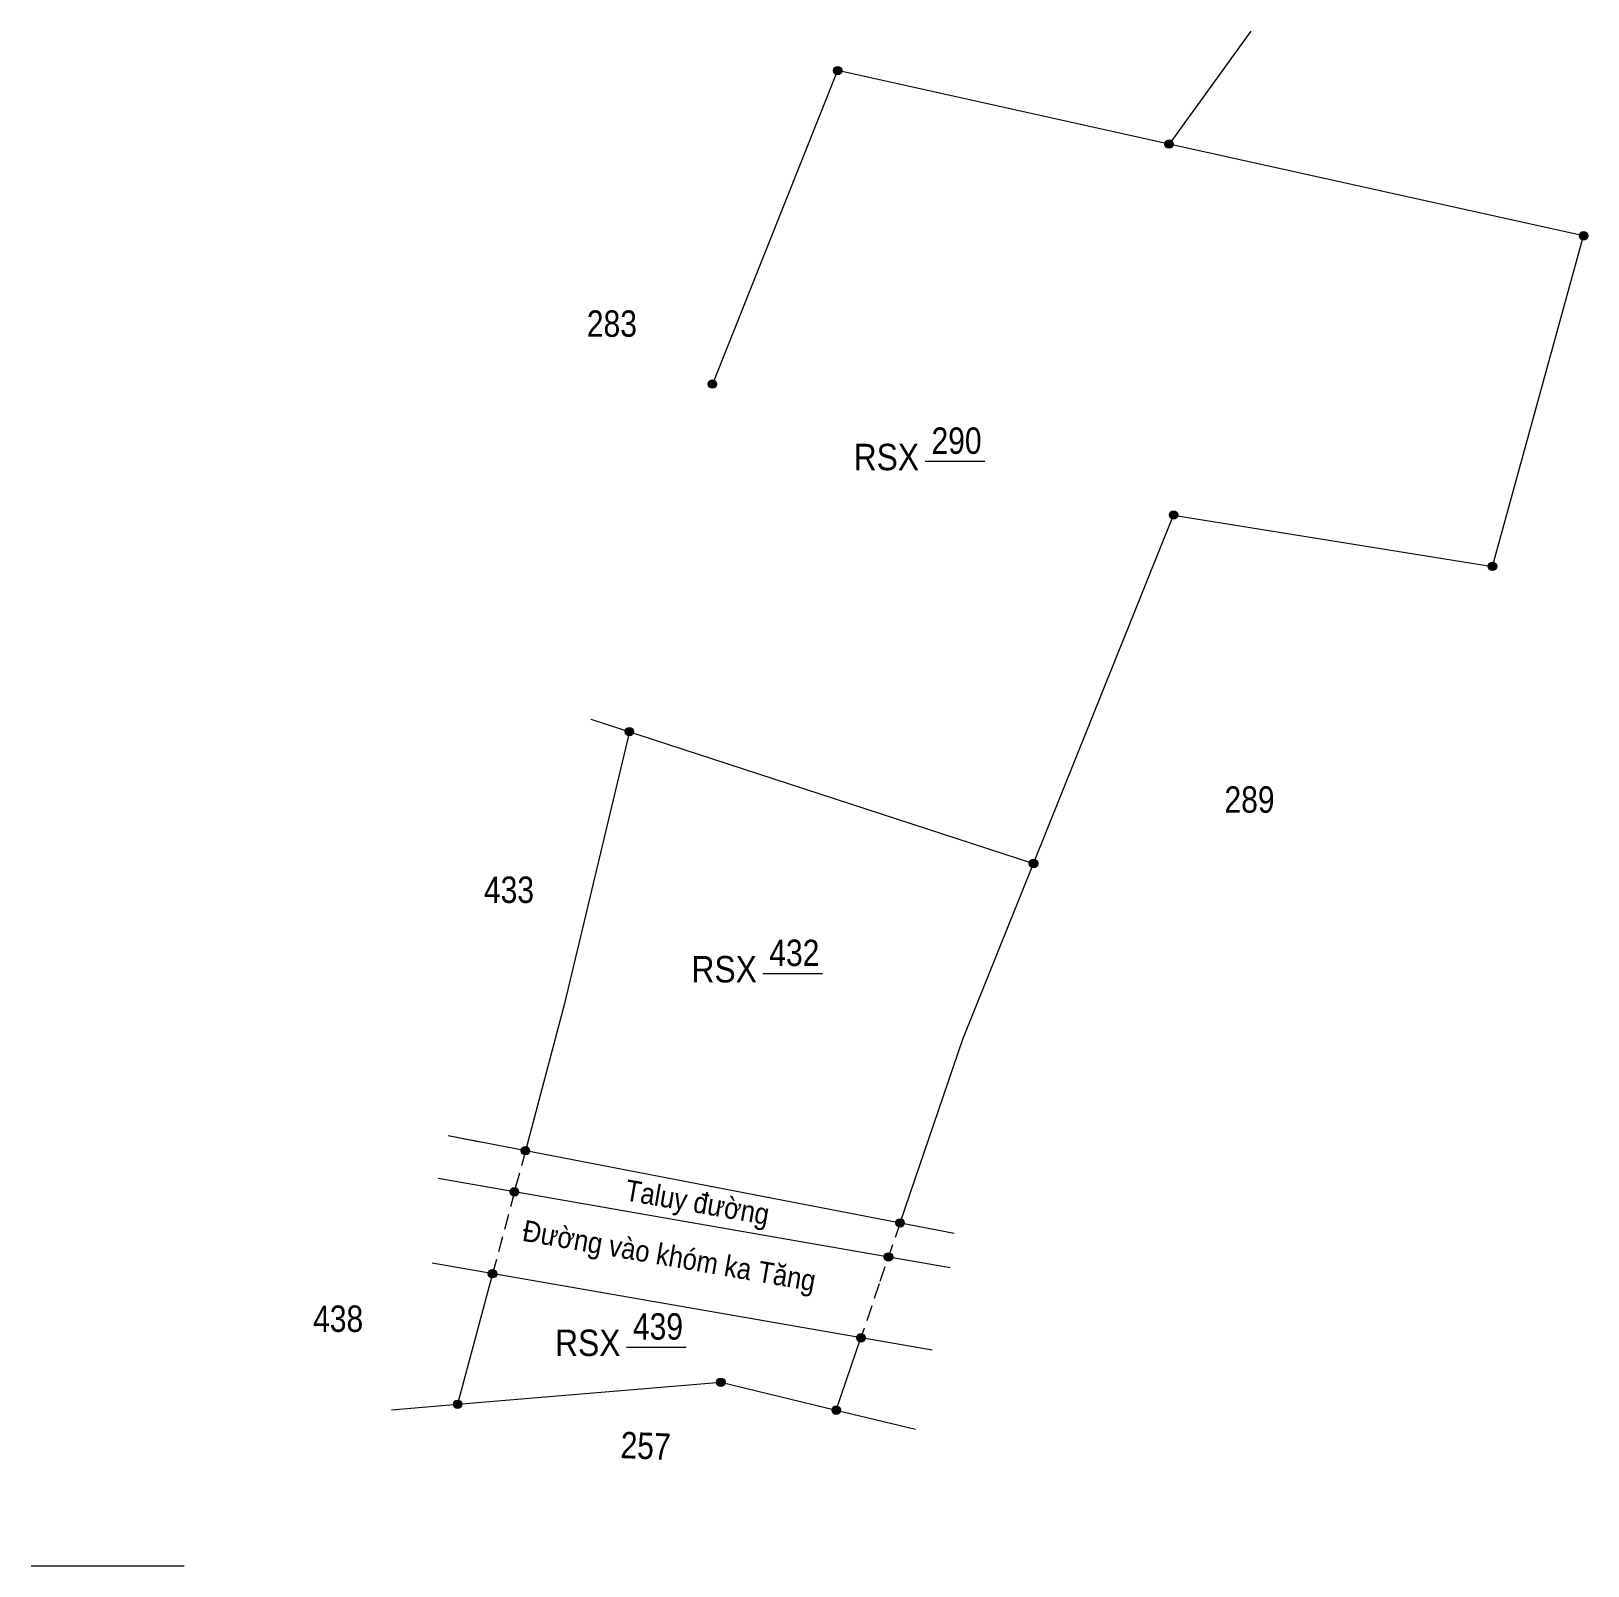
# Model space of a CAD drawing. Header units: metres. Extents: x 535677 to 536332, y 1839161 to 1839306.
# Drawn here: x 536185.1 to 536332.4, y 1839161.1 to 1839306.4 of the extents above; entities that cross this region are included whole.
import ezdxf
from ezdxf.enums import TextEntityAlignment as Align

# ---------------------------------------------------------------- set-up
doc = ezdxf.new("R2010")
doc.units = ezdxf.units.M
doc.header["$LTSCALE"] = 0.49
doc.linetypes.add('MEDIUM_DASHED', pattern=[4.5, 3, -1.5])
for name, color, linetype, lineweight in [('12', 7, 'Continuous', 13), ('15', 7, 'Continuous', 13), ('17', 7, 'Continuous', 13), ('36', 7, 'Continuous', 13), ('52', 7, 'Continuous', 13)]:
    doc.layers.add(name, color=color, linetype=linetype, lineweight=lineweight)

msp = doc.modelspace()

# ---------------------------------------------------------------- hatches: boundary and pattern name
at = {"layer": '15'}
for points in [[(536261.8, 1839302.69, 1), (536261, 1839302.69, 1)], [(536293.17, 1839295.74, 1), (536292.37, 1839295.74, 1)], [(536332.41, 1839287.05, 1), (536331.61, 1839287.05, 1)], [(536249.94, 1839273.02, 1), (536249.14, 1839273.02, 1)], [(536293.6, 1839260.62, 1), (536292.8, 1839260.62, 1)], [(536323.78, 1839255.76, 1), (536322.98, 1839255.76, 1)], [(536242.09, 1839240.11, 1), (536241.29, 1839240.11, 1)], [(536280.34, 1839227.63, 1), (536279.54, 1839227.63, 1)], [(536232.24, 1839200.43, 1), (536231.44, 1839200.43, 1)], [(536231.2, 1839196.54, 1), (536230.4, 1839196.54, 1)], [(536267.71, 1839193.6, 1), (536266.91, 1839193.6, 1)], [(536266.61, 1839190.38, 1), (536265.81, 1839190.38, 1)], [(536229.13, 1839188.79, 1), (536228.33, 1839188.79, 1)], [(536264, 1839182.72, 1), (536263.2, 1839182.72, 1)], [(536250.74, 1839178.51, 1), (536249.94, 1839178.51, 1)], [(536225.83, 1839176.43, 1), (536225.03, 1839176.43, 1)], [(536261.67, 1839175.87, 1), (536260.87, 1839175.87, 1)]]:
    msp.add_hatch(color=256, dxfattribs=at).paths.add_polyline_path(points)

# ---------------------------------------------------------------- linework, layer by layer
at = {"layer": '12'}
for p, q in [((536300.52, 1839306.43), (536292.77, 1839295.74)), ((536300.52, 1839306.43), (536292.77, 1839295.74)), ((536300.52, 1839306.43), (536292.77, 1839295.74)), ((536279.94, 1839227.63), (536293.2, 1839260.62)), ((536241.69, 1839240.11), (536235.52, 1839214.23)), ((536273.25, 1839210.99), (536279.94, 1839227.63)), ((536235.52, 1839214.23), (536231.84, 1839200.43)), ((536228.73, 1839188.79), (536225.43, 1839176.43)), ((536261.27, 1839175.87), (536263.6, 1839182.72)), ((536261.27, 1839175.87), (536263.6, 1839182.72))]:
    msp.add_line(p, q, dxfattribs=at)
msp.add_lwpolyline([(536293.2, 1839260.62), (536323.38, 1839255.76), (536332.01, 1839287.05), (536292.77, 1839295.74), (536261.4, 1839302.69), (536249.54, 1839273.02)], dxfattribs=at)
at = {"layer": '15'}
for p, q in [((536269.67, 1839265.71), (536275.32, 1839265.71)), ((536269.67, 1839265.71), (536275.32, 1839265.71)), ((536254.32, 1839217.22), (536259.97, 1839217.22)), ((536241.41, 1839181.85), (536247.06, 1839181.85))]:
    msp.add_line(p, q, dxfattribs=at)
at = {"layer": '15', "linetype": 'MEDIUM_DASHED'}
for p, q in [((536231.84, 1839200.43), (536230.8, 1839196.54)), ((536230.8, 1839196.54), (536228.73, 1839188.79)), ((536267.31, 1839193.6), (536265.28, 1839187.69)), ((536265.34, 1839187.82), (536263.6, 1839182.72)), ((536265.32, 1839187.82), (536265.28, 1839187.69))]:
    msp.add_line(p, q, dxfattribs=at)
at = {"layer": '15'}
for centre in [(536261.4, 1839302.69), (536292.77, 1839295.74), (536332.01, 1839287.05), (536249.54, 1839273.02), (536293.2, 1839260.62), (536323.38, 1839255.76), (536241.69, 1839240.11), (536279.94, 1839227.63), (536231.84, 1839200.43), (536230.8, 1839196.54), (536267.31, 1839193.6), (536266.21, 1839190.38), (536228.73, 1839188.79), (536263.6, 1839182.72), (536250.34, 1839178.51), (536225.43, 1839176.43), (536261.27, 1839175.87)]:
    msp.add_circle(centre, 0.4, dxfattribs=at)
at = {"layer": '17'}
msp.add_line((536185.06, 1839161.13), (536199.54, 1839161.13), dxfattribs=at)
at = {"layer": '36'}
for p, q in [((536238.03, 1839241.3), (536279.94, 1839227.63)), ((536267.31, 1839193.6), (536273.25, 1839210.99)), ((536227.36, 1839201.29), (536224.54, 1839201.83)), ((536272.43, 1839192.61), (536224.54, 1839201.83)), ((536245.41, 1839194), (536223.6, 1839197.79)), ((536272.06, 1839189.36), (536245.41, 1839194)), ((536227.36, 1839189.03), (536223.03, 1839189.78)), ((536270.36, 1839181.54), (536223.03, 1839189.78))]:
    msp.add_line(p, q, dxfattribs=at)
at = {"layer": '52'}
for p, q in [((536219.16, 1839175.91), (536225.43, 1839176.43)), ((536219.16, 1839175.91), (536225.43, 1839176.43)), ((536261.27, 1839175.87), (536268.77, 1839174.06)), ((536261.27, 1839175.87), (536268.77, 1839174.06))]:
    msp.add_line(p, q, dxfattribs=at)
msp.add_lwpolyline([(536225.43, 1839176.43), (536250.34, 1839178.51), (536261.27, 1839175.87)], dxfattribs=at)
msp.add_lwpolyline([(536225.43, 1839176.43), (536250.34, 1839178.51), (536261.27, 1839175.87)], dxfattribs=at)

# ---------------------------------------------------------------- texts
at = {"layer": '15'}
for s, width, p in [('283', 0.85, (536240.03, 1839277.49)), ('290', 0.85, (536272.655, 1839266.41)), ('290', 0.85, (536272.655, 1839266.41)), ('RSX', 0.9, (536266.01, 1839264.86)), ('RSX', 0.9, (536266.01, 1839264.86)), ('289', 0.85, (536300.385, 1839232.43)), ('433', 0.85, (536230.29, 1839223.89)), ('432', 0.85, (536257.3, 1839217.92)), ('RSX', 0.9, (536250.66, 1839216.37)), ('438', 0.85, (536214.12, 1839183.28)), ('439', 0.85, (536244.395, 1839182.55)), ('RSX', 0.9, (536237.75, 1839181))]:
    msp.add_text(s, height=2.5, dxfattribs=dict(at, width=width)).set_placement(p, align=Align.CENTER)
for s, height, rotation, width, p in [('Taluy đường', 2, 350.123, 0.9, (536247.9485, 1839194.5724)), ('Đường vào khóm ka Tăng', 2, 350.124, 0.9, (536245.2935, 1839189.5173)), ('257', 2.5, 357.736, 0.85, (536243.1756, 1839171.2449))]:
    msp.add_text(s, height=height, rotation=rotation, dxfattribs=dict(at, width=width)).set_placement(p, align=Align.CENTER)

doc.saveas('drawing.dxf')
